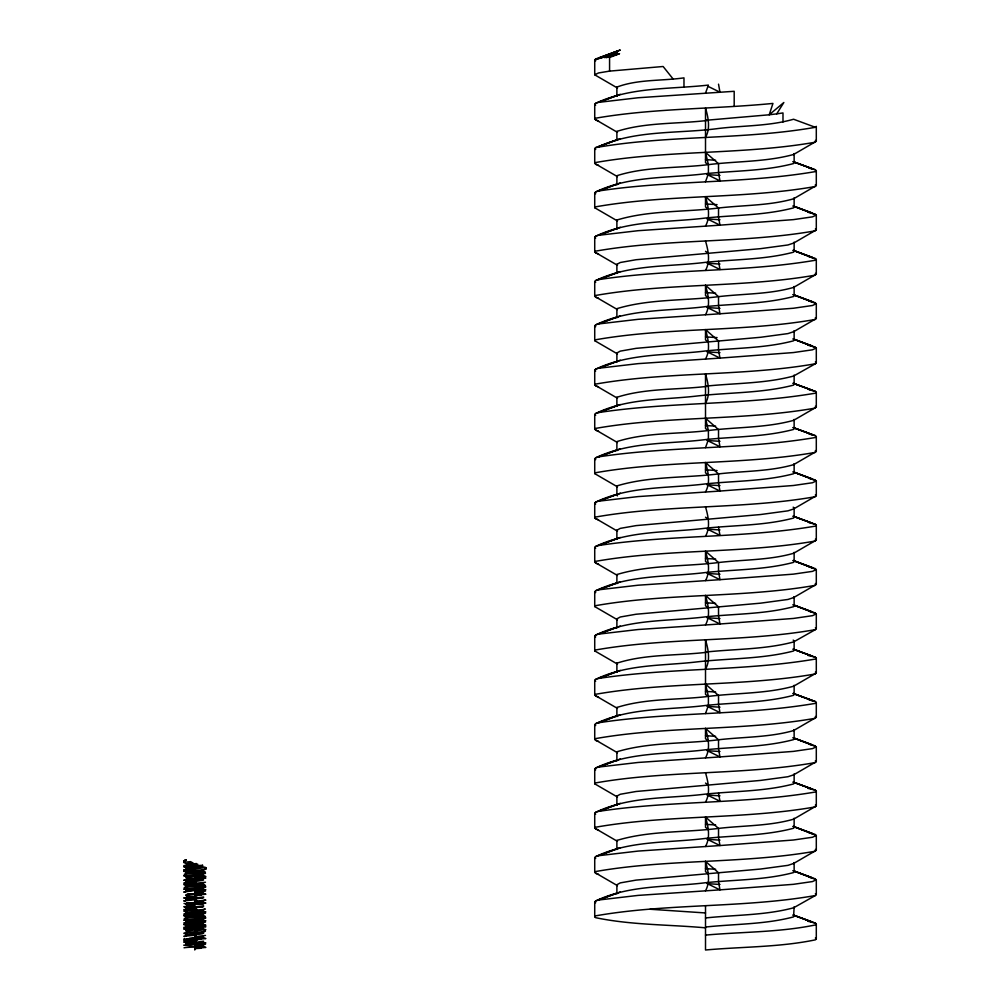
<?xml version="1.0" encoding="UTF-8"?>
<svg xmlns="http://www.w3.org/2000/svg" width="1000" height="1000" viewBox="0 0 1000 1000"><rect width="100%" height="100%" fill="white"/><g stroke="black" fill="none" stroke-linecap="round" stroke-linejoin="round"><path stroke-width="1.5" d="M705.512 137.463C710.612 128.262 708.263 117.575 705.512 108.038L705.512 162.688L708.4 164.638C736.688 161.112 766 162.05 793.575 154.488L816.3 141.275L816.3 126.375L815.35 127.3C742.938 140.013 668.1 134.9 595.675 147.613L594.725 148.537L594.725 163.438L617.45 176.637L616.888 175.712C645.85 166.438 678.162 168.325 708.4 164.638L708.4 173.713L705.512 181.775M705.512 403.338C710.612 394.137 708.263 383.462 705.512 373.925L705.512 428.575L708.4 430.525C736.688 427 766 427.925 793.575 420.363L816.3 407.163L816.3 392.262L815.35 391.337L793.188 383.275L794.137 384.2L793.575 385.125C761.712 393.425 727.975 392.3 695.387 396.2C661.888 399.95 626.763 398.325 595.675 413.5L594.725 414.425L594.725 429.312L617.45 442.525L616.888 441.6C645.85 432.312 678.162 434.212 708.4 430.525L708.4 439.588L705.512 447.65M705.512 669.225C710.612 660.025 708.263 649.338 705.512 639.8L705.512 694.45L708.4 696.4C736.688 692.875 766 693.812 793.575 686.25L816.3 673.037L816.3 658.138L815.35 657.225L793.188 649.15L794.137 650.075L793.575 651C761.712 659.312 727.975 658.188 695.387 662.075C661.888 665.837 626.763 664.212 595.675 679.375L594.725 680.3L594.725 695.2L617.45 708.4L616.888 707.475C645.85 698.2 678.162 700.088 708.4 696.4L708.4 705.475L705.512 713.538M186.537 864.887C185.588 864.05 195.312 862.625 194.775 864.312L197.65 864.125L197.65 865.625L183.8 866.825L185.188 867.288M194.775 868.75L194.775 865.8L194.775 873.175M194.775 882.038L194.775 879.1A11.125 0.688 0.9 0 0 186.825 879.163M194.775 886.475L194.775 883.525L196.075 884.663L203.637 883.65M194.775 890.9L194.775 887.962L196.075 889.1L203.55 887.987M201.388 895.175A11.125 0.712 0 0 1 194.775 895.312L194.775 892.387L205.487 891.1M194.775 899.762L194.775 896.825A11.125 0.7 0.5 0 0 187.237 896.925M194.775 908.625L194.775 905.688A11.125 0.688 0.9 0 0 186.825 905.763M194.775 913.062L194.775 910.113L196.075 911.25L203.55 910.15M194.775 917.487L194.775 914.55L196.075 915.688L203.55 914.575M194.775 921.925L194.775 918.975L194.775 926.35M203.55 927.875L196.075 928.975L194.775 927.837L194.775 930.788L205.863 929.675L203.575 929.212M194.775 935.212L194.775 932.275A11.125 0.688 0.9 0 0 186.537 932.362M194.775 939.65L194.775 936.7L205.487 935.413M194.775 944.075L194.775 941.137L183.8 942.15L186.95 942.8M705.512 93.15L708.4 85.087C670.662 89.312 630.9 86.762 595.675 103.3L594.725 104.225L594.725 119.125L617.45 132.325L616.888 131.4C645.837 122.062 678.162 124.113 708.4 120.325M705.512 226.088C710.612 216.887 708.263 206.2 705.512 196.675L718.525 208.025C743.462 205.075 769.338 205.738 793.575 198.8L816.3 185.588L816.3 170.7L815.35 169.775L793.188 161.713L794.137 162.625L793.575 163.55C765.037 171.125 734.788 170.637 705.512 173.713C668.737 178.325 629.975 175.538 595.675 191.925L594.725 192.85L594.725 207.75L617.45 220.95L616.888 220.025C649.225 210.225 684.887 212.213 718.525 208.025L718.525 217.1L719.975 225.162L793.4 219.625L812.525 216.85L816.3 215.012L793.188 206.025L794.137 206.938L793.575 207.862C765.037 215.438 734.788 214.963 705.512 218.025C668.737 222.638 629.975 219.85 595.675 236.238L594.725 237.162L594.725 252.062L617.45 265.262L616.888 264.337L620.288 262.5L636.087 259.725L760.612 248.65L787.95 244.963L793.575 243.113L816.3 229.9L816.3 215.012M705.512 270.4C710.612 261.2 708.263 250.512 705.512 240.987M705.512 314.713C710.612 305.512 708.263 294.825 705.512 285.3L718.525 296.65C743.462 293.7 769.338 294.363 793.575 287.425L816.3 274.212L816.3 259.325L793.188 250.338L794.137 251.262L793.575 252.175C765.037 259.75 734.788 259.275 705.512 262.337C668.737 266.95 629.975 264.163 595.675 280.55L594.725 281.475L594.725 296.375L617.45 309.575L616.888 308.663C649.225 298.85 684.887 300.837 718.525 296.65L718.525 305.725L719.975 313.788L793.4 308.25L812.525 305.487L816.3 303.637L793.188 294.65L794.137 295.575L793.575 296.5C765.037 304.075 734.788 303.587 705.512 306.65C668.737 311.262 629.975 308.475 595.675 324.862L594.725 325.788L594.725 340.688L617.45 353.9L616.888 352.975L620.288 351.125L636.087 348.35L760.612 337.275L787.95 333.587L793.575 331.737L816.3 318.538L816.3 303.637M705.512 359.025C710.612 349.825 708.263 339.15 705.512 329.613L718.525 340.975L718.525 350.037L719.975 358.1L793.4 352.562L812.525 349.8L816.3 347.95L793.188 338.963L794.137 339.888L793.575 340.812C765.037 348.387 734.788 347.9 705.512 350.962C668.737 355.575 629.975 352.788 595.675 369.188L594.725 370.1L594.725 385L617.45 398.212L616.888 397.287C645.837 387.938 678.162 390 708.4 386.2M705.512 491.962C710.612 482.762 708.263 472.088 705.512 462.55L718.525 473.913C743.462 470.962 769.338 471.613 793.575 464.675L816.3 451.475L816.3 436.575L815.35 435.65L793.188 427.587L794.137 428.512L793.575 429.438C765.037 437.013 734.788 436.525 705.512 439.588C668.737 444.2 629.975 441.413 595.675 457.812L594.725 458.738L594.725 473.625L617.45 486.838L616.888 485.913C649.225 476.1 684.887 478.088 718.525 473.913L718.525 482.975L719.975 491.05L793.4 485.5L812.525 482.738L816.3 480.887L793.188 471.9L794.137 472.825L793.575 473.75C765.037 481.325 734.788 480.838 705.512 483.9C668.737 488.525 629.975 485.725 595.675 502.125L594.725 503.05L594.725 517.938L617.45 531.15L616.888 530.225L620.288 528.375L636.087 525.612L760.612 514.525L787.95 510.838L793.575 508.988L816.3 495.788L816.3 480.887M705.512 536.275C710.612 527.075 708.263 516.4 705.512 506.863M705.512 580.6C710.612 571.4 708.263 560.712 705.512 551.175L718.525 562.537C743.462 559.587 769.338 560.25 793.575 553.3L816.3 540.1L816.3 525.2L815.35 524.275L793.188 516.213L794.137 517.137L793.575 518.062C765.037 525.638 734.788 525.15 705.512 528.212C668.737 532.837 629.975 530.037 595.675 546.438L594.725 547.362L594.725 562.263L617.45 575.462L616.888 574.538C649.225 564.725 684.887 566.712 718.525 562.537L718.525 571.613L719.975 579.675L793.4 574.138L812.525 571.362L816.3 569.513L793.188 560.525L794.137 561.45L793.575 562.375C765.037 569.95 734.788 569.462 705.512 572.525C668.737 577.15 629.975 574.35 595.675 590.75L594.725 591.675L594.725 606.575L617.45 619.775L616.888 618.85L620.288 617L636.087 614.237L760.612 603.162L787.95 599.462L793.575 597.612L816.3 584.412L816.3 569.513M705.512 624.913C710.612 615.712 708.263 605.025 705.512 595.487L718.525 606.85L718.525 615.925L719.975 623.987L793.4 618.45L812.525 615.675L816.3 613.825L793.188 604.837L794.137 605.763L793.575 606.688C765.037 614.263 734.788 613.775 705.512 616.85C668.737 621.462 629.975 618.675 595.675 635.062L594.725 635.988L594.725 650.888L617.45 664.087L616.888 663.162C645.837 653.825 678.162 655.875 708.4 652.087M705.512 757.85C710.612 748.65 708.263 737.962 705.512 728.438L718.525 739.788C743.462 736.838 769.338 737.5 793.575 730.562L816.3 717.35L816.3 702.463L815.35 701.538L793.188 693.475L794.137 694.388L793.575 695.312C765.037 702.887 734.788 702.4 705.512 705.475C668.737 710.088 629.975 707.3 595.675 723.688L594.725 724.613L594.725 739.513L617.45 752.712L616.888 751.787C649.225 741.988 684.887 743.975 718.525 739.788L718.525 748.863L719.975 756.925L793.4 751.388L812.525 748.612L816.3 746.775L793.188 737.788L794.137 738.7L793.575 739.625C765.037 747.2 734.788 746.725 705.512 749.788C668.737 754.4 629.975 751.612 595.675 768L594.725 768.925L594.725 783.825L617.45 797.025L616.888 796.1L620.288 794.262L636.087 791.488L760.612 780.413L787.95 776.725L793.575 774.875L816.3 761.663L816.3 746.775M705.512 802.163C710.612 792.962 708.263 782.275 705.512 772.75M705.512 846.475C710.612 837.275 708.263 826.587 705.512 817.062L718.525 828.413C743.462 825.462 769.338 826.125 793.575 819.188L816.3 805.975L816.3 791.087L815.35 790.163L793.188 782.1L794.137 783.025L793.575 783.938C765.037 791.513 734.788 791.038 705.512 794.1C668.737 798.713 629.975 795.925 595.675 812.312L594.725 813.238L594.725 828.138L617.45 841.338L616.888 840.425C649.225 830.612 684.887 832.6 718.525 828.413L718.525 837.487L719.975 845.55L793.4 840.013L812.525 837.25L816.3 835.4L793.188 826.413L794.137 827.337L793.575 828.263C765.037 835.837 734.788 835.35 705.512 838.413C668.737 843.025 629.975 840.238 595.675 856.625L594.725 857.55L594.725 872.45L617.45 885.65L616.888 884.737L620.288 882.887L636.087 880.113L760.612 869.038L787.95 865.35L793.575 863.5L816.3 850.3L816.3 835.4M705.512 890.788C710.612 881.587 708.263 870.913 705.512 861.375L718.525 872.738L718.525 881.8L719.975 889.862L793.4 884.325L812.525 881.562L816.3 879.712L793.188 870.725L794.137 871.65L793.575 872.575C765.037 880.15 734.788 879.663 705.512 882.725C668.737 887.337 629.975 884.55 595.675 900.95L594.725 901.862L594.725 916.762L595.675 917.688C631.675 925.175 668.962 924.525 705.512 927.837M203.637 870.35L186.012 872.475L186.537 872.85M203.637 875.7L185.912 877.913L186.537 878.188M203.637 884.562L186.012 886.675L186.537 887.05M203.637 896.95L185.912 899.163L186.537 899.438M203.637 897.85L186.012 899.975L186.537 900.35M203.637 905.812L186.012 907.925L186.537 908.3M203.637 911.15L186.188 913.55M203.637 919.1L194.775 920.212M203.637 924.438L185.912 926.65L186.537 926.938M203.637 932.4L185.912 934.613L186.537 934.887M203.637 933.3L186.012 935.425L186.537 935.8M203.637 937.738L185.912 939.95L186.537 940.225M203.637 945.688L194.775 946.8M203.637 946.6L194.775 947.7M793.575 154.488L794.137 153.562L794.137 162.625M793.575 198.8L794.137 197.875L794.137 206.938M793.575 243.113L794.137 242.188L794.137 251.262M793.575 287.425L794.137 286.5L794.137 295.575M793.575 331.737L794.137 330.812L794.137 339.888M705.512 386.2C734.788 383.05 765.037 383.688 793.575 376.05L794.137 375.125L794.137 384.2M793.575 420.363L794.137 419.438L794.137 428.512M793.575 464.675L794.137 463.75L794.137 472.825M793.575 508.988L794.137 508.062L793.188 507.15M793.575 553.3L794.137 552.388L794.137 561.45M793.575 597.612L794.137 596.7L794.137 605.763M705.512 652.087C734.788 648.925 765.037 649.562 793.575 641.938L794.137 641.012L793.188 640.088M793.575 686.25L794.137 685.325L794.137 694.388M793.575 730.562L794.137 729.638L794.137 738.7M793.575 774.875L794.137 773.95L794.137 783.025M793.575 819.188L794.137 818.263L794.137 827.337M793.575 863.5L794.137 862.575L794.137 871.65M705.512 917.962C734.788 914.812 765.037 915.45 793.575 907.812L794.137 906.888L793.575 916.888C765.037 924.513 734.788 923.875 705.512 927.038M197.65 865.625L201.525 865.337L201.15 866.475L202.613 865.25L201.15 866.475L186.012 868.05L186.537 868.413M594.725 119.125L595.675 118.2C654.075 108.075 713.988 109.225 772.95 103.425L769.212 114.787L776.712 113.863L783.85 102.5L769.212 114.787L705.512 120.325M192.35 864.638L193.337 863.5L193.475 864.725M595.675 60.838L594.725 59.913L595.675 58.987L617.837 50.925L594.725 59.913L594.725 74.812L617.45 88.012L616.888 87.088C637.8 79.162 661.862 81.05 683.975 77.862L683.975 86.925M594.725 74.812L598.5 72.962L609.575 71.112L663.125 66.5L672.938 78.775M594.725 163.438L595.675 162.512C668.1 149.8 742.938 154.913 815.35 142.2M594.725 207.75L595.675 206.825C668.1 194.112 742.938 199.225 815.35 186.513M594.725 252.062L595.675 251.137C668.1 238.425 742.938 243.538 815.35 230.825M594.725 296.375L595.675 295.45C668.1 282.738 742.938 287.85 815.35 275.138M594.725 340.688L595.675 339.762C668.1 327.062 742.938 332.163 815.35 319.45M594.725 385L595.675 384.075C668.1 371.375 742.938 376.475 815.35 363.775L816.3 362.85L816.3 347.95M816.3 170.7L815.35 171.612C743.825 183.8 670.275 180.075 598.5 191L620.288 182.938M594.725 429.312L595.675 428.387C668.1 415.688 742.938 420.788 815.35 408.088M185.975 860.275L183.7 860.987L186.012 860.088L183.8 860.9L185.188 862.85M594.725 473.625L595.675 472.713C668.1 460 742.938 465.1 815.35 452.4M816.3 259.325L815.35 260.25C743.825 272.425 670.275 268.7 598.5 279.637L620.288 271.562M185.188 870.225L183.7 869.85L205.863 867.638L203.588 866.925L185.912 869.05L186.537 869.325M617.45 495.9L616.888 494.988L620.288 493.137M594.725 517.938L595.675 517.025C668.1 504.312 742.938 509.425 815.35 496.712M594.725 562.263L595.675 561.337C668.1 548.625 742.938 553.737 815.35 541.025M594.725 606.575L595.675 605.65C668.1 592.938 742.938 598.05 815.35 585.337M816.3 392.262L815.35 393.188C743.825 405.375 670.275 401.637 598.5 412.575L620.288 404.513M594.725 650.888L595.675 649.963C668.1 637.25 742.938 642.362 815.35 629.65L816.3 628.725L816.3 613.825M816.3 436.575L815.35 437.5C743.825 449.688 670.275 445.95 598.5 456.887L620.288 448.825M594.725 695.2L595.675 694.275C668.1 681.562 742.938 686.675 815.35 673.962M594.725 739.513L595.675 738.587C668.1 725.875 742.938 730.987 815.35 718.275M816.3 525.2L815.35 526.125C743.825 538.312 670.275 534.575 598.5 545.513L620.288 537.45M594.725 783.825L595.675 782.9C668.1 770.188 742.938 775.3 815.35 762.588M594.725 828.138L595.675 827.212C668.1 814.5 742.938 819.613 815.35 806.9M594.725 872.45L595.675 871.525C668.1 858.812 742.938 863.925 815.35 851.213M816.3 658.138L815.35 659.062C743.825 671.25 670.275 667.525 598.5 678.45L620.288 670.387M594.725 916.762L595.675 915.837C668.1 903.138 742.938 908.238 815.35 895.537L816.3 894.613L816.3 879.712M816.3 702.463L815.35 703.375C743.825 715.562 670.275 711.838 598.5 722.763L620.288 714.7M816.3 791.087L815.35 792.013C743.825 804.188 670.275 800.462 598.5 811.4L620.288 803.325M794.137 915.962L793.188 915.037L815.35 923.1L816.3 924.025L815.35 924.95C779.35 932.425 742.062 931.787 705.512 935.1M816.3 924.025L816.3 938.925L815.35 939.85C779.35 947.325 742.062 946.675 705.512 950L705.512 905.688M793.575 376.05L815.35 363.775M793.575 641.938L815.35 629.65M793.575 907.812L815.35 895.537M603.162 57.138L620.288 50L598.5 58.062L609.575 56.212L609.575 71.112M183.8 860.9L186.262 860L184.075 861.175M609.725 57.45L619.538 53.688L606.112 57.713M620.288 94.312L598.5 102.375L638.075 97.762L734.188 91.3L734.188 106.2M620.288 138.625L598.5 146.688C636.075 129.637 678.55 133.85 718.525 128.475C743.462 125.512 769.338 126.175 793.575 119.237L815.35 127.3M620.288 227.25L598.5 235.312L638.075 230.7L719.975 225.162L707.962 219.25M620.288 315.875L598.5 323.95L638.075 319.325L719.975 313.788L707.962 307.875M620.288 360.2L598.5 368.263L638.075 363.638L719.975 358.1L707.962 352.188M620.288 581.763L598.5 589.825L638.075 585.212L719.975 579.675L707.962 573.75M620.288 626.075L598.5 634.138L638.075 629.525L719.975 623.987L707.962 618.075M620.288 759.013L598.5 767.075L638.075 762.463L719.975 756.925L707.962 751.012M620.288 847.638L598.5 855.713L638.075 851.087L719.975 845.55L707.962 839.638M620.288 891.963L598.5 900.025L638.075 895.4L719.975 889.862L707.962 883.95M604.388 57.613L617.45 52.775L594.725 59.913M184.075 860.812L186.012 860.088M595.675 103.3L617.837 95.237L616.888 96.163L616.888 87.088M595.675 147.613L617.837 139.55L616.888 140.475L616.888 131.4M595.675 191.925L617.837 183.863L616.888 184.788L616.888 175.712M595.675 236.238L617.837 228.175L616.888 229.1L616.888 220.025M595.675 280.55L617.837 272.488L616.888 273.412L616.888 264.337M595.675 324.862L617.837 316.8L616.888 317.725L616.888 308.663M595.675 369.188L617.837 361.112L616.888 362.038L616.888 352.975M595.675 413.5L617.837 405.438L616.888 406.35L616.888 397.287M595.675 457.812L617.837 449.75L616.888 450.662L616.888 441.6M595.675 502.125L617.837 494.062L598.5 501.2L638.075 496.587L719.975 491.05L707.962 485.125M595.675 546.438L617.837 538.375L616.888 539.3L616.888 530.225M595.675 590.75L617.837 582.688L616.888 583.612L616.888 574.538M595.675 635.062L617.837 627L616.888 627.925L616.888 618.85M595.675 679.375L617.837 671.312L616.888 672.237L616.888 663.162M595.675 723.688L617.837 715.625L616.888 716.55L616.888 707.475M595.675 768L617.837 759.938L616.888 760.863L616.888 751.787M595.675 812.312L617.837 804.25L616.888 805.175L616.888 796.1M595.675 856.625L617.837 848.562L616.888 849.488L616.888 840.425M595.675 900.95L617.837 892.875L616.888 893.8L616.888 884.737M776.712 113.863L782.987 112.938L782.987 122.013M201.9 866.388L202.525 867.2M184.55 860.713L185.188 862.113L190.538 861.65L192.625 862.788L192.625 863.688M203.55 880.037L186.188 882.525M186.537 890.575L185.912 890.3L196.075 889.1L196.225 890.812L205.863 889.8L203.575 889.338M203.55 906.625L186.012 908.838L186.537 909.212M186.537 912.725L185.912 912.45L196.075 911.25L196.225 912.962L205.863 911.95L204.375 911.587M203.55 928.775L185.912 931.087L186.537 931.363M186.537 939.325L185.912 939.038L203.55 936.737M191.525 862.875L185.912 863.713L186.537 863.988M194.775 894.525L203.55 893.325M195.075 894.525L185.912 895.638L186.537 895.913M195.075 920.212L186.012 921.225L186.537 921.587M196.075 881.137L196.225 881.95L183.8 883.05L185.188 883.512M194.775 895.337L205.863 894.225L203.575 893.763M185.188 898.3L183.7 897.938L194.775 896.825L196.075 897.962L196.225 899.675L183.7 900.875L185.188 901.237M194.775 905.688L183.8 906.7L185.188 907.163M196.075 907.725L196.225 908.538L183.8 909.638L184.55 910.013M196.075 934.312L196.225 935.125L183.8 936.237L184.55 936.6M194.775 871.462L194.775 870.238L183.7 871.338L186.95 871.9M194.775 875.9L194.775 877.613L205.863 876.5L203.575 876.038M194.775 884.762L194.775 883.525M194.775 898.05L194.775 892.387M194.775 902.487L194.775 904.2L205.863 903.088L203.575 902.625M194.775 903.388L196.225 904.1L196.075 902.387L194.775 901.25L195.075 902.487L194.775 901.25L205.863 900.15L204.375 899.775M194.775 915.775L194.775 914.55M195.075 916.688L196.225 916.862M194.775 924.638L194.775 923.413L196.075 924.55L203.55 923.438M194.775 929.075L194.775 927.837M194.775 938.838L196.225 939.55L205.863 938.538L203.575 938.075M194.775 942.362L194.775 941.137L196.075 942.275L203.55 941.162M195.075 943.275L196.225 943.45M705.512 159.613L715.638 160.263M706.963 174.6L719.975 175.438M705.512 203.925L717.087 204.662M706.963 218.925L719.975 219.75M706.963 263.238L719.975 264.062M705.512 292.562L715.638 293.2M706.963 307.55L719.975 308.375M705.512 336.875L717.087 337.612M706.963 351.863L719.975 352.688M705.512 425.5L715.638 426.138M706.963 440.487L719.975 441.312M705.512 469.812L717.087 470.55M706.963 484.8L719.975 485.625M706.963 529.113L719.975 529.95M705.512 558.438L715.638 559.087M706.963 573.425L719.975 574.263M705.512 602.75L715.638 603.4M706.963 617.737L719.975 618.575M705.512 691.375L715.638 692.025M706.963 706.363L719.975 707.2M705.512 735.688L715.638 736.338M706.963 750.688L719.975 751.513M706.963 795L719.975 795.825M705.512 824.325L715.638 824.963M706.963 839.312L719.975 840.138M705.512 868.637L715.638 869.275M706.963 883.625L719.975 884.45M194.775 870.962L196.225 871.05M194.775 872.45L196.225 872.537M194.775 875.387L196.225 875.487M196.225 876.975L194.775 876.888L196.225 877.513L196.075 875.8L194.775 874.663L194.775 875.7L194.775 874.663M705.512 912.95L650.125 909.25M194.775 881.312L196.225 881.413M194.775 884.25L196.225 884.35M194.775 885.75L196.225 885.837M194.775 888.688L196.225 888.775M196.225 890.275L183.7 892.013L185.188 892.375M194.775 899.038L196.225 899.137M194.775 901.975L196.225 902.075M194.775 907.9L196.225 908M194.775 910.85L196.225 910.938M194.775 912.337L196.225 912.425M194.775 915.275L196.225 915.362M194.775 924.137L196.225 924.225M196.225 925.725L194.775 925.625L196.225 926.263L205.863 925.25L203.575 924.788M194.775 928.575L196.225 928.662M194.775 930.062L196.225 930.15M194.775 934.488L196.225 934.587M194.775 937.438L196.225 937.525M194.775 941.862L196.225 941.95M194.775 946.3L183.7 945.188L205.863 942.975L204.375 942.6M194.638 874.587L196.938 874.775M194.638 878.112L196.938 878.3M194.638 891.4L195.787 891.5M194.638 896.737L196.938 896.925M194.638 900.263L196.938 900.45M194.638 909.125L196.938 909.312M194.638 914.463L196.938 914.65M194.638 927.763L196.938 927.95M194.638 931.287L196.938 931.475M194.638 936.625L196.938 936.812M194.638 940.15L196.938 940.337M194.638 945.487L195.787 945.575M195.787 883.538L196.938 883.637M198.038 866L199.088 866.087M186.95 880.763L183.7 880.2L205.863 877.987L204.375 877.625M185.987 889.525L186.95 889.625M186.95 911.775C172.875 910.175 211.962 910.25 204.375 908.637M186.95 920.638L185.188 920.462M186.95 933.938C172.838 932.325 212.025 932.412 204.375 930.8M203.575 871.612C213.275 873.263 181.363 872.862 184.55 874.562M203.575 884.9C213.438 886.55 180.925 886.188 184.55 887.85M203.575 915.925C213.287 917.575 180.963 917.2 184.55 918.875M203.575 920.35L205.863 920.812L183.8 922.938L185.188 923.4M203.575 946.938L205.863 947.4L194.775 948.512A11.125 0.688 -0.9 0 0 200.9 948.25M185.188 876.15L183.7 875.775L205.487 873.375M204.375 886.488L205.863 886.85L183.7 889.075L184.55 889.35M185.188 885.013L183.8 884.55L205.487 882.237M185.188 914.538L183.8 914.075L196.225 912.962L195.025 912.375M204.375 917.5L205.863 917.875L183.7 920.088L184.55 920.362M185.188 916.025L183.7 915.662L205.487 913.263M185.188 924.887L183.7 924.525L205.487 922.125M185.188 929.325L183.7 928.95L205.863 926.737L205.012 926.462M202.387 901L203.637 901.375L185.912 903.587L186.537 903.863M202.387 901.912L203.637 902.288L185.912 904.5L186.537 904.775M809.025 168.15L815.35 169.775M807.862 212.237L815.35 214.088M809.025 256.788L815.35 258.4M809.025 301.1L815.35 302.712M807.862 345.175L815.35 347.025M809.025 389.725L815.35 391.337M809.025 434.038L815.35 435.65M809.025 478.35L815.35 479.963M809.025 522.663L815.35 524.275M809.025 566.975L815.35 568.587M809.025 611.287L815.35 612.913M807.862 655.375L815.35 657.225M809.025 699.912L815.35 701.538M809.025 744.237L815.35 745.85M807.862 788.312L815.35 790.163M809.025 832.862L815.35 834.475M809.025 877.175L815.35 878.787M807.862 921.25L815.35 923.1M184.55 927.738L183.8 927.375L196.225 926.263L196.075 924.55L185.912 925.75L186.537 926.025M184.55 941.038L183.8 940.662L196.225 939.55L196.075 937.837L194.775 936.7L195.075 937.938M186.537 873.75L185.912 873.475L203.55 871.175M186.537 877.275L186.012 876.912L203.55 874.7M186.537 881.712L185.912 881.438L203.55 879.125M186.537 886.137L186.012 885.775L196.075 884.663L196.225 886.375L195.025 885.788M186.537 891.475L186.012 891.112L203.55 888.9M186.537 895L185.912 894.725L203.55 892.425M186.537 917.163L185.912 916.888L196.075 915.688L196.225 917.4L195.025 916.812M186.537 918.075L186.012 917.7L203.55 915.487M186.537 922.5L185.912 922.225L203.55 919.912M186.537 930.45L185.912 930.175L196.075 928.975L196.225 930.688L195.025 930.1M186.537 943.75L185.912 943.475L196.075 942.275L196.225 943.988L195.025 943.4M595.675 120.05L598.5 120.962M595.675 164.363L598.5 165.287M595.675 252.987L598.5 253.912M595.675 297.3L598.5 298.225M595.675 385.925L598.5 386.85M595.675 430.238L598.5 431.163M595.675 518.862L598.5 519.788M595.675 563.175L598.5 564.1M595.675 696.125L598.5 697.038M595.675 740.438L598.5 741.363M595.675 829.062L598.5 829.987M595.675 873.375L598.5 874.3M205.487 944.275L194.775 945.562L194.775 950M793.188 161.713L812.525 168.85L793.65 161.863M793.188 206.025L812.525 213.162L793.65 206.175M793.188 250.338L812.525 257.475L793.65 250.487M793.188 294.65L812.525 301.788L793.65 294.8M793.188 338.963L812.525 346.1L793.65 339.113M793.188 383.275L812.525 390.412L793.65 383.425M793.188 427.587L812.525 434.725L793.65 427.738M793.188 471.9L812.525 479.038L793.65 472.05M793.188 516.213L812.525 523.362L793.65 516.362M793.188 560.525L812.525 567.675L793.65 560.675M793.188 604.837L812.525 611.987L793.65 605M793.188 649.15L812.525 656.3L793.65 649.312M793.188 693.475L812.525 700.612L793.65 693.625M793.188 737.788L812.525 744.925L793.65 737.938M793.188 782.1L812.525 789.237L793.65 782.25M793.188 826.413L812.525 833.55L793.65 826.562M793.188 870.725L812.525 877.862L793.65 870.875M793.188 915.037L812.525 922.175L793.65 915.188M707.962 86.312L719.975 92.225L718.525 84.162M707.962 174.938L719.975 180.85L718.525 172.787L718.525 163.713L705.512 152.363L708.4 164.638M707.962 263.562L719.975 269.475L718.525 261.413M707.962 440.812L719.975 446.725L718.525 438.663L718.525 429.6L705.512 418.237L708.4 430.525M707.962 529.438L719.975 535.363L718.525 527.288M707.962 706.7L719.975 712.613L718.525 704.55L718.525 695.475L705.512 684.125L708.4 696.4M707.962 795.325L719.975 801.237L718.525 793.175M195.025 863.625L196.225 864.225L196.075 863.413M195.025 872.487L196.225 873.088L196.075 871.375L194.775 870.238A11.125 0.65 -1.4 0 0 204.95 869.175M195.025 881.35L196.225 881.95M195.025 899.087L196.225 899.675M195.025 907.95L196.225 908.538M195.025 934.538L196.225 935.125M708.4 208.95L705.512 207L705.512 196.675M705.512 251.312L708.4 253.263M708.4 297.575L705.512 295.625L705.512 285.3M708.4 341.887L705.512 339.938L705.512 329.613M708.4 474.837L705.512 472.887L705.512 462.55M705.512 517.2L708.4 519.15M708.4 563.462L705.512 561.512L705.512 551.175M708.4 607.775L705.512 605.825L705.512 595.487M708.4 740.713L705.512 738.763L705.512 728.438M705.512 783.075L708.4 785.025M708.4 829.338L705.512 827.387L705.512 817.062M708.4 873.65L705.512 871.7L705.512 861.375M195.075 889.188L194.775 887.962M195.075 911.35L194.775 910.113M815.35 140.35L816.3 141.275M815.35 184.662L816.3 185.588M815.35 228.988L816.3 229.9M815.35 273.3L816.3 274.212M815.35 317.613L816.3 318.538M594.725 104.225L595.675 105.15M815.35 361.925L816.3 362.85M594.725 148.537L595.675 149.462M815.35 406.238L816.3 407.163M594.725 192.85L595.675 193.775M815.35 450.55L816.3 451.475M594.725 237.162L595.675 238.088M815.35 494.862L816.3 495.788M594.725 281.475L595.675 282.4M815.35 539.175L816.3 540.1M594.725 325.788L595.675 326.712M815.35 583.488L816.3 584.412M594.725 370.1L595.675 371.025M815.35 627.8L816.3 628.725M594.725 414.425L595.675 415.337M815.35 672.113L816.3 673.037M594.725 458.738L595.675 459.65M815.35 716.425L816.3 717.35M594.725 503.05L595.675 503.975M815.35 760.75L816.3 761.663M594.725 547.362L595.675 548.288M815.35 805.062L816.3 805.975M594.725 591.675L595.675 592.6M815.35 849.375L816.3 850.3M594.725 635.988L595.675 636.912M815.35 893.688L816.3 894.613M594.725 680.3L595.675 681.225M815.35 938L816.3 938.925M594.725 724.613L595.675 725.537M594.725 768.925L595.675 769.85M594.725 813.238L595.675 814.163M594.725 857.55L595.675 858.475M594.725 901.862L595.675 902.788M203.55 942.075L185.975 944.475M794.137 508.062L794.137 517.137M794.137 641.012L794.137 650.075M616.888 485.913L616.888 494.988M205.863 867.638L205.863 869.125M184.037 947.788A11.125 0.688 -0.9 0 1 194.775 947.1M200.963 939.312A11.125 0.65 -1.4 0 1 187.725 939.6A11.125 0.65 -1.4 0 1 184.5 938.925M189.188 938.487A11.125 0.65 -1.4 0 1 194.775 938.263M202.6 933.575A11.125 0.688 0.9 0 1 195.238 933.65M187.338 894.087A11.125 0.712 0 0 1 194.775 893.9M202.6 906.988A11.125 0.688 0.9 0 1 195.238 907.062M203.6 904.038A11.125 0.688 0.9 0 1 192.6 904.112A11.125 0.688 0.9 0 1 184.037 903.475M186.438 902.875A11.125 0.688 0.9 0 1 194.775 902.788M202.2 898.088A11.125 0.7 0.5 0 1 194.775 898.2M202.413 880.4A11.125 0.688 0.9 0 1 195.238 880.475M205.25 868.75A11.125 0.688 0.9 0 1 205.637 869.125M184.85 862.75A11.125 0.712 0 0 1 184.975 862.1M183.762 865.713A11.125 0.688 -0.9 0 1 194.788 864.925"/></g></svg>
